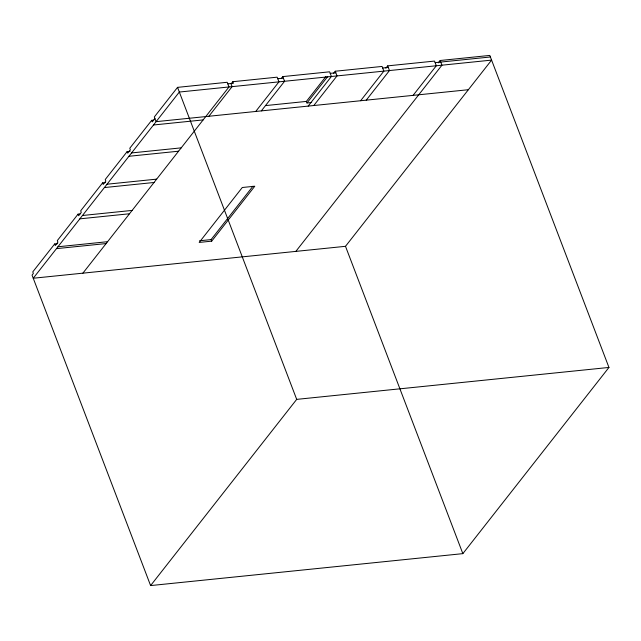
<?xml version="1.0" encoding="UTF-8"?>
<svg xmlns="http://www.w3.org/2000/svg" width="641" height="641" viewBox="0 0 641 641"><rect width="100%" height="100%" fill="white"/><g stroke="black" fill="none" stroke-linecap="round" stroke-linejoin="round"><path stroke-width="0.96" d="M57.666 243.652L54.685 243.957L32.771 271.888L33.364 273.451L32.05 275.125L150.603 585.578L462.85 553.64L608.95 367.445L489.804 55.422L440.151 60.502L438.316 62.842M80.045 213.958L78.058 214.158L57.313 240.599L57.906 242.162L55.278 245.519L54.685 243.957M105.581 182.573L102.6 182.877L80.686 210.809L81.279 212.371L78.651 215.721L78.058 214.158M130.123 151.292L127.142 151.596L105.228 179.528L105.829 181.091L103.193 184.44L102.6 182.877M153.672 120.115L151.693 120.316L129.778 148.247L130.371 149.81L127.743 153.159L127.142 151.596M82.889 273.17L228.981 86.96L227.194 82.28L177.549 87.36L154.321 116.966L156.108 121.654L33.244 278.242L345.499 246.312L491.591 60.11L179.336 92.04L156.108 121.654L468.363 89.716M154.914 118.521L152.286 121.878L151.693 120.316M231.593 83.266L232.819 81.703L277.16 77.168L278.947 81.856L255.719 111.462M208.878 116.245L232.106 86.639L230.912 83.522M281.559 78.154L282.777 76.599L329.618 71.808L331.405 76.487L308.177 106.094M261.336 110.885L284.564 81.279L282.777 76.599M265.406 105.605L306.39 101.414L325.949 76.479M306.39 101.414L306.983 102.969L327.767 76.479M333.4 73.571L335.235 71.231L382.076 66.44L383.863 71.127L360.635 100.725M313.794 105.517L337.022 75.91L335.235 71.231M199.559 240.776L211.089 239.598L252.955 186.235M211.682 241.152L254.781 186.227L242.29 187.501L199.191 242.434L211.682 241.152L211.089 239.598M385.858 68.202L387.693 65.863L434.534 61.079L436.321 65.759L413.092 95.365M366.251 100.156L389.48 70.55L387.693 65.863M295.846 251.384L441.945 65.19L440.151 60.502M150.603 585.578L296.695 399.375L608.95 367.445M227.795 83.843L233.412 83.266L232.819 81.703M277.753 78.731L283.37 78.154M330.211 73.362L335.836 72.794M382.669 68.002L388.294 67.425M435.127 62.634L490.397 56.985M306.983 102.969L311.662 102.496M153.479 124.995L203.125 119.915M131.565 152.935L181.211 147.855M128.937 156.284L178.583 151.204M107.023 184.215L156.668 179.135M104.387 187.565L154.04 182.485M82.473 215.496L132.126 210.416M79.845 218.845L129.498 213.765M57.93 246.777L107.584 241.697M56.472 248.636L106.118 243.564M345.499 246.312L462.85 553.64M177.549 87.36L296.695 399.375"/></g></svg>
